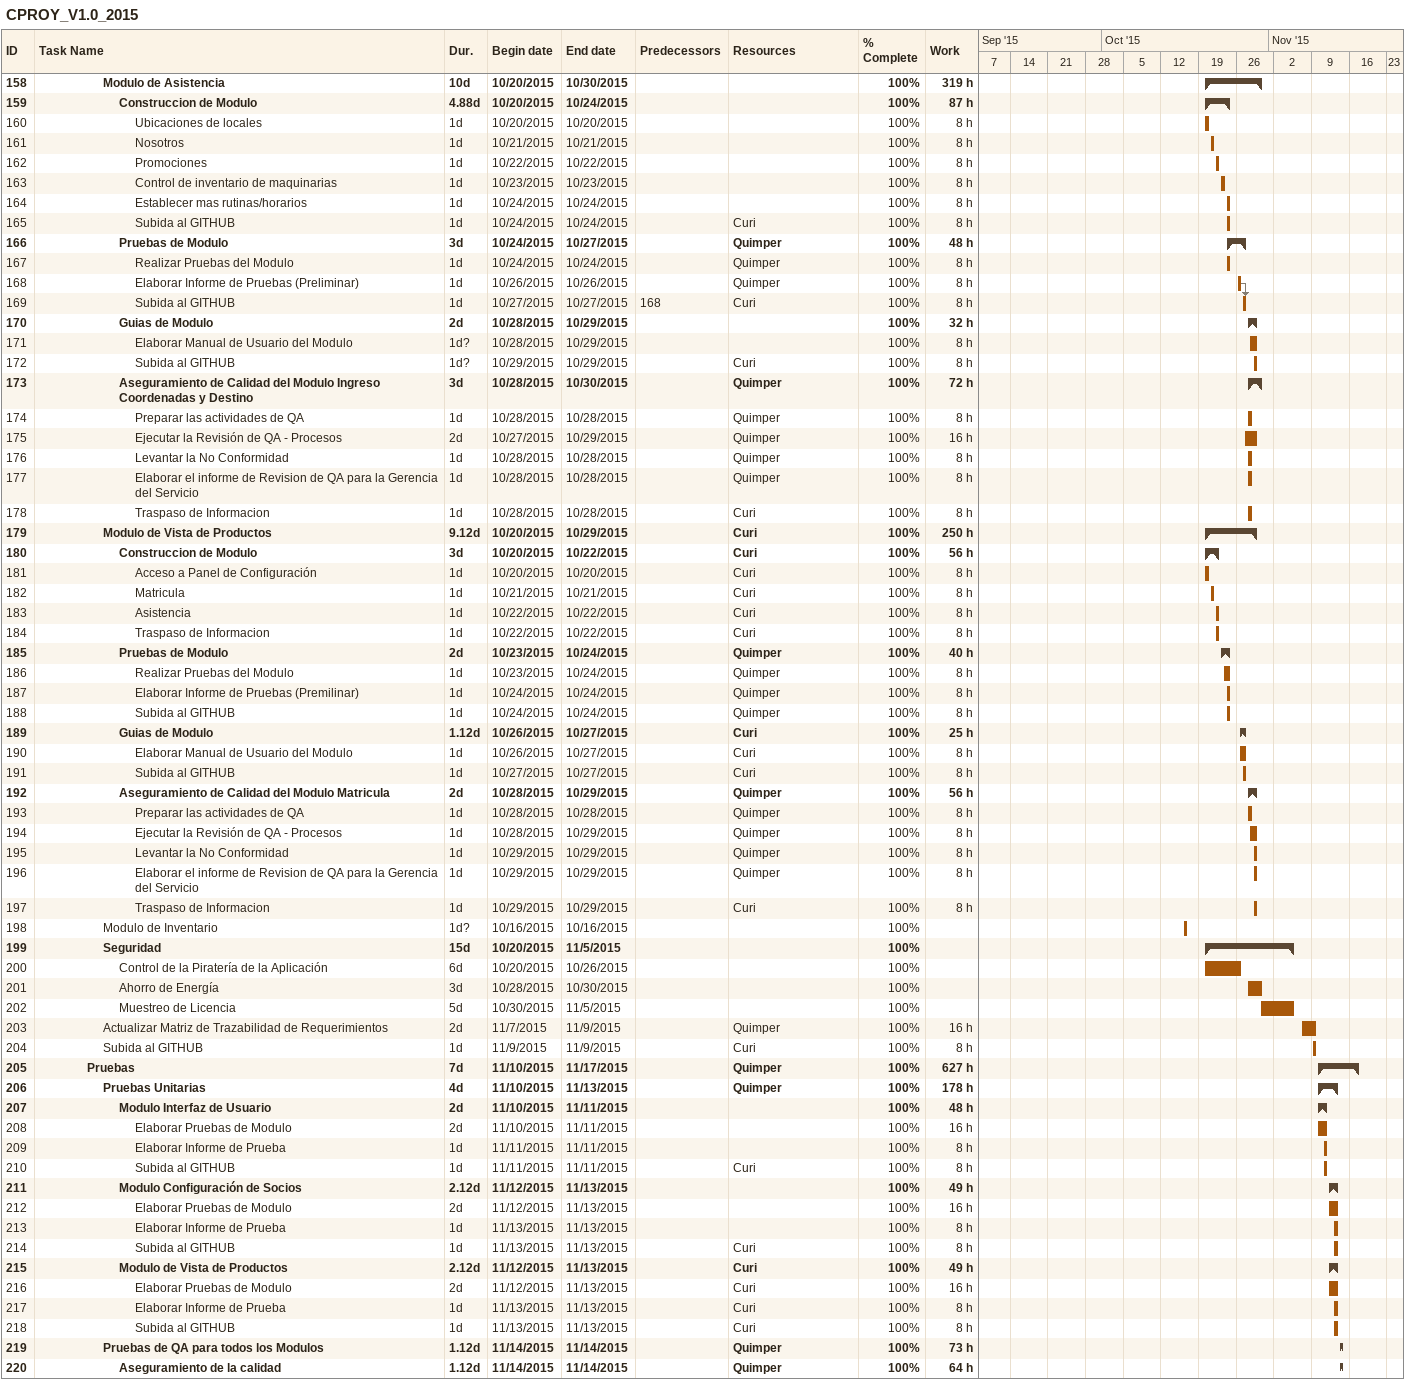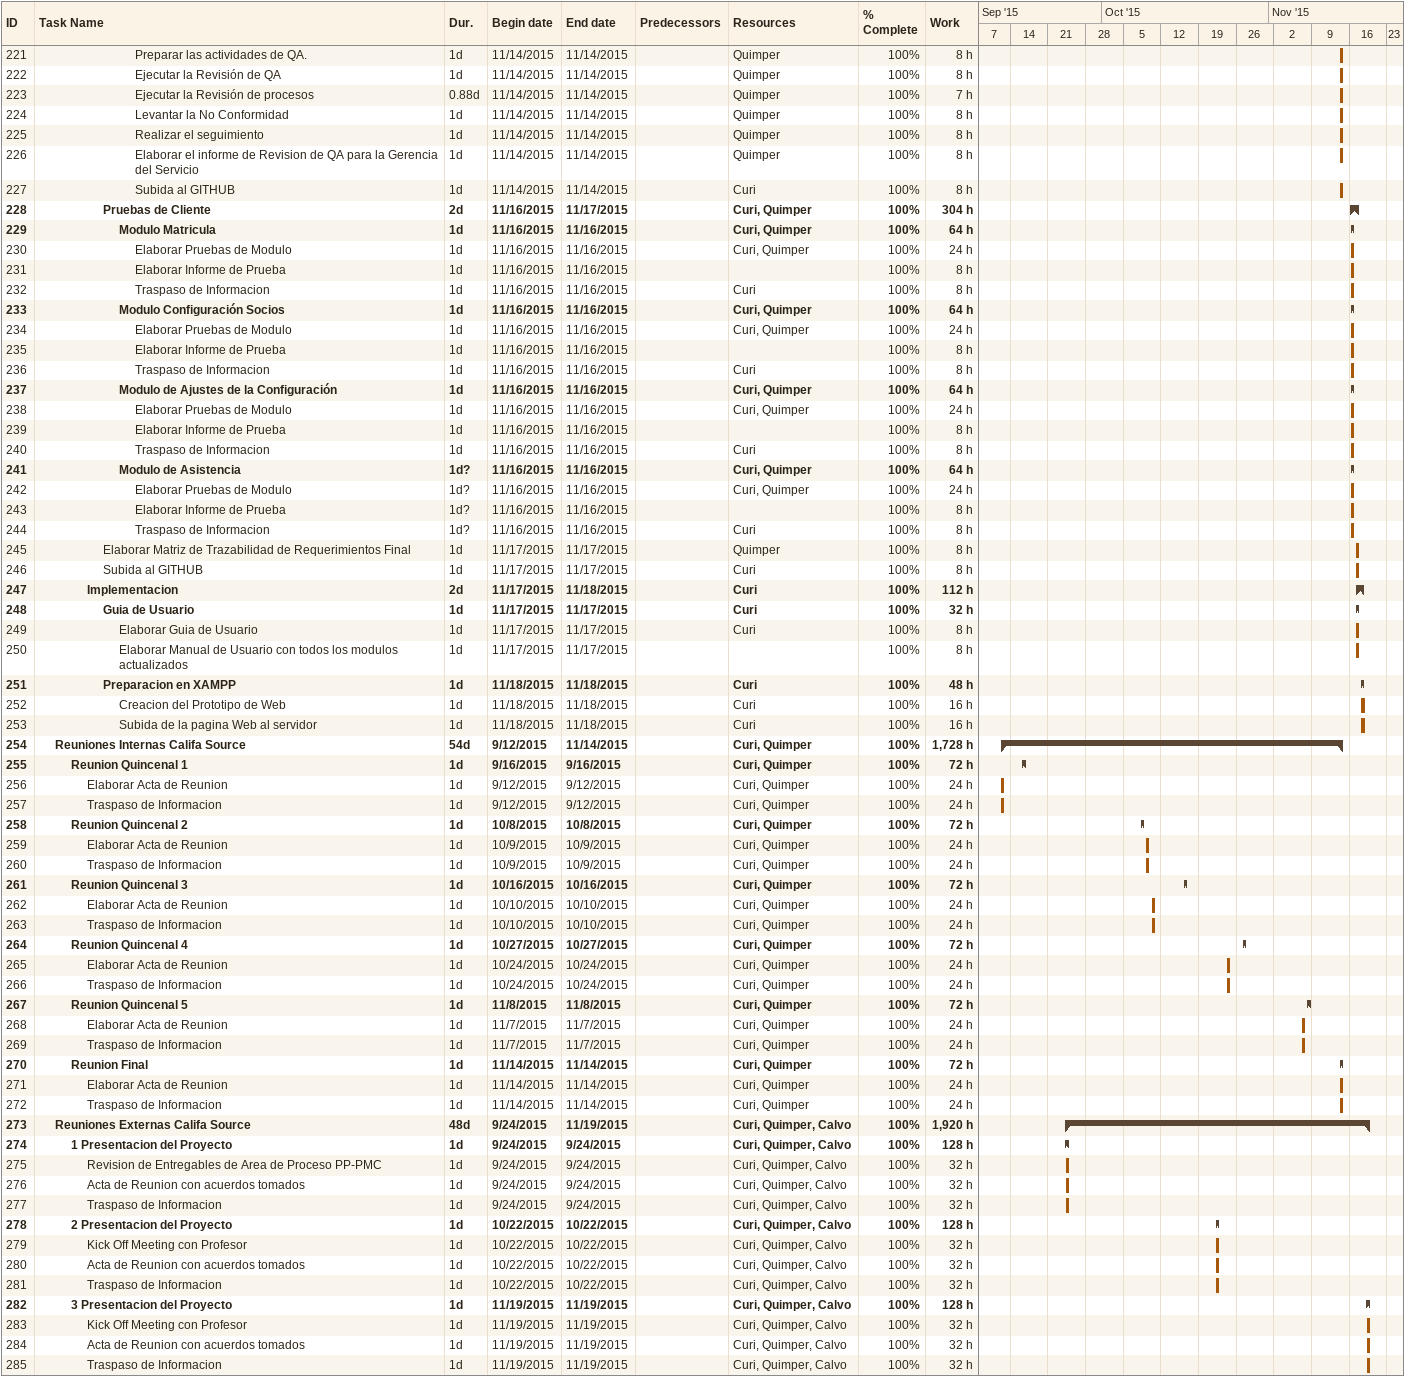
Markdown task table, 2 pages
CPROY_V1.0_2015

| ID | Level | Task | Duration | Start | Finish | Predecessors | Resources | % complete | Work (h) |
|---|---|---|---|---|---|---|---|---|---|
| 158 | 5 | **Modulo de Asistencia** | 10d | 2015-10-20 | 2015-10-30 |  |  | 100 | 319 |
| 159 | 6 | **Construccion de Modulo** | 4.88d | 2015-10-20 | 2015-10-24 |  |  | 100 | 87 |
| 160 | 7 | Ubicaciones de locales | 1d | 2015-10-20 | 2015-10-20 |  |  | 100 | 8 |
| 161 | 7 | Nosotros | 1d | 2015-10-21 | 2015-10-21 |  |  | 100 | 8 |
| 162 | 7 | Promociones | 1d | 2015-10-22 | 2015-10-22 |  |  | 100 | 8 |
| 163 | 7 | Control de inventario de maquinarias | 1d | 2015-10-23 | 2015-10-23 |  |  | 100 | 8 |
| 164 | 7 | Establecer mas rutinas/horarios | 1d | 2015-10-24 | 2015-10-24 |  |  | 100 | 8 |
| 165 | 7 | Subida al GITHUB | 1d | 2015-10-24 | 2015-10-24 |  | Curi | 100 | 8 |
| 166 | 6 | **Pruebas de Modulo** | 3d | 2015-10-24 | 2015-10-27 |  | Quimper | 100 | 48 |
| 167 | 7 | Realizar Pruebas del Modulo | 1d | 2015-10-24 | 2015-10-24 |  | Quimper | 100 | 8 |
| 168 | 7 | Elaborar Informe de Pruebas (Preliminar) | 1d | 2015-10-26 | 2015-10-26 |  | Quimper | 100 | 8 |
| 169 | 7 | Subida al GITHUB | 1d | 2015-10-27 | 2015-10-27 | 168 | Curi | 100 | 8 |
| 170 | 6 | **Guias de Modulo** | 2d | 2015-10-28 | 2015-10-29 |  |  | 100 | 32 |
| 171 | 7 | Elaborar Manual de Usuario del Modulo | 1d? | 2015-10-28 | 2015-10-29 |  |  | 100 | 8 |
| 172 | 7 | Subida al GITHUB | 1d? | 2015-10-29 | 2015-10-29 |  | Curi | 100 | 8 |
| 173 | 6 | **Aseguramiento de Calidad del Modulo Ingreso Coordenadas y Destino** | 3d | 2015-10-28 | 2015-10-30 |  | Quimper | 100 | 72 |
| 174 | 7 | Preparar las actividades de QA | 1d | 2015-10-28 | 2015-10-28 |  | Quimper | 100 | 8 |
| 175 | 7 | Ejecutar la Revisión de QA - Procesos | 2d | 2015-10-27 | 2015-10-29 |  | Quimper | 100 | 16 |
| 176 | 7 | Levantar la No Conformidad | 1d | 2015-10-28 | 2015-10-28 |  | Quimper | 100 | 8 |
| 177 | 7 | Elaborar el informe de Revision de QA para la Gerencia del Servicio | 1d | 2015-10-28 | 2015-10-28 |  | Quimper | 100 | 8 |
| 178 | 7 | Traspaso de Informacion | 1d | 2015-10-28 | 2015-10-28 |  | Curi | 100 | 8 |
| 179 | 5 | **Modulo de Vista de Productos** | 9.12d | 2015-10-20 | 2015-10-29 |  | Curi | 100 | 250 |
| 180 | 6 | **Construccion de Modulo** | 3d | 2015-10-20 | 2015-10-22 |  | Curi | 100 | 56 |
| 181 | 7 | Acceso a Panel de Configuración | 1d | 2015-10-20 | 2015-10-20 |  | Curi | 100 | 8 |
| 182 | 7 | Matricula | 1d | 2015-10-21 | 2015-10-21 |  | Curi | 100 | 8 |
| 183 | 7 | Asistencia | 1d | 2015-10-22 | 2015-10-22 |  | Curi | 100 | 8 |
| 184 | 7 | Traspaso de Informacion | 1d | 2015-10-22 | 2015-10-22 |  | Curi | 100 | 8 |
| 185 | 6 | **Pruebas de Modulo** | 2d | 2015-10-23 | 2015-10-24 |  | Quimper | 100 | 40 |
| 186 | 7 | Realizar Pruebas del Modulo | 1d | 2015-10-23 | 2015-10-24 |  | Quimper | 100 | 8 |
| 187 | 7 | Elaborar Informe de Pruebas (Premilinar) | 1d | 2015-10-24 | 2015-10-24 |  | Quimper | 100 | 8 |
| 188 | 7 | Subida al GITHUB | 1d | 2015-10-24 | 2015-10-24 |  | Quimper | 100 | 8 |
| 189 | 6 | **Guias de Modulo** | 1.12d | 2015-10-26 | 2015-10-27 |  | Curi | 100 | 25 |
| 190 | 7 | Elaborar Manual de Usuario del Modulo | 1d | 2015-10-26 | 2015-10-27 |  | Curi | 100 | 8 |
| 191 | 7 | Subida al GITHUB | 1d | 2015-10-27 | 2015-10-27 |  | Curi | 100 | 8 |
| 192 | 6 | **Aseguramiento de Calidad del Modulo Matricula** | 2d | 2015-10-28 | 2015-10-29 |  | Quimper | 100 | 56 |
| 193 | 7 | Preparar las actividades de QA | 1d | 2015-10-28 | 2015-10-28 |  | Quimper | 100 | 8 |
| 194 | 7 | Ejecutar la Revisión de QA - Procesos | 1d | 2015-10-28 | 2015-10-29 |  | Quimper | 100 | 8 |
| 195 | 7 | Levantar la No Conformidad | 1d | 2015-10-29 | 2015-10-29 |  | Quimper | 100 | 8 |
| 196 | 7 | Elaborar el informe de Revision de QA para la Gerencia del Servicio | 1d | 2015-10-29 | 2015-10-29 |  | Quimper | 100 | 8 |
| 197 | 7 | Traspaso de Informacion | 1d | 2015-10-29 | 2015-10-29 |  | Curi | 100 | 8 |
| 198 | 5 | Modulo de Inventario | 1d? | 2015-10-16 | 2015-10-16 |  |  | 100 |  |
| 199 | 5 | **Seguridad** | 15d | 2015-10-20 | 2015-11-05 |  |  | 100 |  |
| 200 | 6 | Control de la Piratería de la Aplicación | 6d | 2015-10-20 | 2015-10-26 |  |  | 100 |  |
| 201 | 6 | Ahorro de Energía | 3d | 2015-10-28 | 2015-10-30 |  |  | 100 |  |
| 202 | 6 | Muestreo de Licencia | 5d | 2015-10-30 | 2015-11-05 |  |  | 100 |  |
| 203 | 5 | Actualizar Matriz de Trazabilidad de Requerimientos | 2d | 2015-11-07 | 2015-11-09 |  | Quimper | 100 | 16 |
| 204 | 5 | Subida al GITHUB | 1d | 2015-11-09 | 2015-11-09 |  | Curi | 100 | 8 |
| 205 | 4 | **Pruebas** | 7d | 2015-11-10 | 2015-11-17 |  | Quimper | 100 | 627 |
| 206 | 5 | **Pruebas Unitarias** | 4d | 2015-11-10 | 2015-11-13 |  | Quimper | 100 | 178 |
| 207 | 6 | **Modulo Interfaz de Usuario** | 2d | 2015-11-10 | 2015-11-11 |  |  | 100 | 48 |
| 208 | 7 | Elaborar Pruebas de Modulo | 2d | 2015-11-10 | 2015-11-11 |  |  | 100 | 16 |
| 209 | 7 | Elaborar Informe de Prueba | 1d | 2015-11-11 | 2015-11-11 |  |  | 100 | 8 |
| 210 | 7 | Subida al GITHUB | 1d | 2015-11-11 | 2015-11-11 |  | Curi | 100 | 8 |
| 211 | 6 | **Modulo Configuración de Socios** | 2.12d | 2015-11-12 | 2015-11-13 |  |  | 100 | 49 |
| 212 | 7 | Elaborar Pruebas de Modulo | 2d | 2015-11-12 | 2015-11-13 |  |  | 100 | 16 |
| 213 | 7 | Elaborar Informe de Prueba | 1d | 2015-11-13 | 2015-11-13 |  |  | 100 | 8 |
| 214 | 7 | Subida al GITHUB | 1d | 2015-11-13 | 2015-11-13 |  | Curi | 100 | 8 |
| 215 | 6 | **Modulo de Vista de Productos** | 2.12d | 2015-11-12 | 2015-11-13 |  | Curi | 100 | 49 |
| 216 | 7 | Elaborar Pruebas de Modulo | 2d | 2015-11-12 | 2015-11-13 |  | Curi | 100 | 16 |
| 217 | 7 | Elaborar Informe de Prueba | 1d | 2015-11-13 | 2015-11-13 |  | Curi | 100 | 8 |
| 218 | 7 | Subida al GITHUB | 1d | 2015-11-13 | 2015-11-13 |  | Curi | 100 | 8 |
| 219 | 5 | **Pruebas de QA para todos los Modulos** | 1.12d | 2015-11-14 | 2015-11-14 |  | Quimper | 100 | 73 |
| 220 | 6 | **Aseguramiento de la calidad** | 1.12d | 2015-11-14 | 2015-11-14 |  | Quimper | 100 | 64 |
| 221 | 7 | Preparar las actividades de QA. | 1d | 2015-11-14 | 2015-11-14 |  | Quimper | 100 | 8 |
| 222 | 7 | Ejecutar la Revisión de QA | 1d | 2015-11-14 | 2015-11-14 |  | Quimper | 100 | 8 |
| 223 | 7 | Ejecutar la Revisión de procesos | 0.88d | 2015-11-14 | 2015-11-14 |  | Quimper | 100 | 7 |
| 224 | 7 | Levantar la No Conformidad | 1d | 2015-11-14 | 2015-11-14 |  | Quimper | 100 | 8 |
| 225 | 7 | Realizar el seguimiento | 1d | 2015-11-14 | 2015-11-14 |  | Quimper | 100 | 8 |
| 226 | 7 | Elaborar el informe de Revision de QA para la Gerencia del Servicio | 1d | 2015-11-14 | 2015-11-14 |  | Quimper | 100 | 8 |
| 227 | 7 | Subida al GITHUB | 1d | 2015-11-14 | 2015-11-14 |  | Curi | 100 | 8 |
| 228 | 5 | **Pruebas de Cliente** | 2d | 2015-11-16 | 2015-11-17 |  | Curi, Quimper | 100 | 304 |
| 229 | 6 | **Modulo Matricula** | 1d | 2015-11-16 | 2015-11-16 |  | Curi, Quimper | 100 | 64 |
| 230 | 7 | Elaborar Pruebas de Modulo | 1d | 2015-11-16 | 2015-11-16 |  | Curi, Quimper | 100 | 24 |
| 231 | 7 | Elaborar Informe de Prueba | 1d | 2015-11-16 | 2015-11-16 |  |  | 100 | 8 |
| 232 | 7 | Traspaso de Informacion | 1d | 2015-11-16 | 2015-11-16 |  | Curi | 100 | 8 |
| 233 | 6 | **Modulo Configuración Socios** | 1d | 2015-11-16 | 2015-11-16 |  | Curi, Quimper | 100 | 64 |
| 234 | 7 | Elaborar Pruebas de Modulo | 1d | 2015-11-16 | 2015-11-16 |  | Curi, Quimper | 100 | 24 |
| 235 | 7 | Elaborar Informe de Prueba | 1d | 2015-11-16 | 2015-11-16 |  |  | 100 | 8 |
| 236 | 7 | Traspaso de Informacion | 1d | 2015-11-16 | 2015-11-16 |  | Curi | 100 | 8 |
| 237 | 6 | **Modulo de Ajustes de la Configuración** | 1d | 2015-11-16 | 2015-11-16 |  | Curi, Quimper | 100 | 64 |
| 238 | 7 | Elaborar Pruebas de Modulo | 1d | 2015-11-16 | 2015-11-16 |  | Curi, Quimper | 100 | 24 |
| 239 | 7 | Elaborar Informe de Prueba | 1d | 2015-11-16 | 2015-11-16 |  |  | 100 | 8 |
| 240 | 7 | Traspaso de Informacion | 1d | 2015-11-16 | 2015-11-16 |  | Curi | 100 | 8 |
| 241 | 6 | **Modulo de Asistencia** | 1d? | 2015-11-16 | 2015-11-16 |  | Curi, Quimper | 100 | 64 |
| 242 | 7 | Elaborar Pruebas de Modulo | 1d? | 2015-11-16 | 2015-11-16 |  | Curi, Quimper | 100 | 24 |
| 243 | 7 | Elaborar Informe de Prueba | 1d? | 2015-11-16 | 2015-11-16 |  |  | 100 | 8 |
| 244 | 7 | Traspaso de Informacion | 1d? | 2015-11-16 | 2015-11-16 |  | Curi | 100 | 8 |
| 245 | 5 | Elaborar Matriz de Trazabilidad de Requerimientos Final | 1d | 2015-11-17 | 2015-11-17 |  | Quimper | 100 | 8 |
| 246 | 5 | Subida al GITHUB | 1d | 2015-11-17 | 2015-11-17 |  | Curi | 100 | 8 |
| 247 | 4 | **Implementacion** | 2d | 2015-11-17 | 2015-11-18 |  | Curi | 100 | 112 |
| 248 | 5 | **Guia de Usuario** | 1d | 2015-11-17 | 2015-11-17 |  | Curi | 100 | 32 |
| 249 | 6 | Elaborar Guia de Usuario | 1d | 2015-11-17 | 2015-11-17 |  | Curi | 100 | 8 |
| 250 | 6 | Elaborar Manual de Usuario con todos los modulos actualizados | 1d | 2015-11-17 | 2015-11-17 |  |  | 100 | 8 |
| 251 | 5 | **Preparacion en XAMPP** | 1d | 2015-11-18 | 2015-11-18 |  | Curi | 100 | 48 |
| 252 | 6 | Creacion del Prototipo de Web | 1d | 2015-11-18 | 2015-11-18 |  | Curi | 100 | 16 |
| 253 | 6 | Subida de la pagina Web al servidor | 1d | 2015-11-18 | 2015-11-18 |  | Curi | 100 | 16 |
| 254 | 2 | **Reuniones Internas Califa Source** | 54d | 2015-09-12 | 2015-11-14 |  | Curi, Quimper | 100 | 1728 |
| 255 | 3 | **Reunion Quincenal 1** | 1d | 2015-09-16 | 2015-09-16 |  | Curi, Quimper | 100 | 72 |
| 256 | 4 | Elaborar Acta de Reunion | 1d | 2015-09-12 | 2015-09-12 |  | Curi, Quimper | 100 | 24 |
| 257 | 4 | Traspaso de Informacion | 1d | 2015-09-12 | 2015-09-12 |  | Curi, Quimper | 100 | 24 |
| 258 | 3 | **Reunion Quincenal 2** | 1d | 2015-10-08 | 2015-10-08 |  | Curi, Quimper | 100 | 72 |
| 259 | 4 | Elaborar Acta de Reunion | 1d | 2015-10-09 | 2015-10-09 |  | Curi, Quimper | 100 | 24 |
| 260 | 4 | Traspaso de Informacion | 1d | 2015-10-09 | 2015-10-09 |  | Curi, Quimper | 100 | 24 |
| 261 | 3 | **Reunion Quincenal 3** | 1d | 2015-10-16 | 2015-10-16 |  | Curi, Quimper | 100 | 72 |
| 262 | 4 | Elaborar Acta de Reunion | 1d | 2015-10-10 | 2015-10-10 |  | Curi, Quimper | 100 | 24 |
| 263 | 4 | Traspaso de Informacion | 1d | 2015-10-10 | 2015-10-10 |  | Curi, Quimper | 100 | 24 |
| 264 | 3 | **Reunion Quincenal 4** | 1d | 2015-10-27 | 2015-10-27 |  | Curi, Quimper | 100 | 72 |
| 265 | 4 | Elaborar Acta de Reunion | 1d | 2015-10-24 | 2015-10-24 |  | Curi, Quimper | 100 | 24 |
| 266 | 4 | Traspaso de Informacion | 1d | 2015-10-24 | 2015-10-24 |  | Curi, Quimper | 100 | 24 |
| 267 | 3 | **Reunion Quincenal 5** | 1d | 2015-11-08 | 2015-11-08 |  | Curi, Quimper | 100 | 72 |
| 268 | 4 | Elaborar Acta de Reunion | 1d | 2015-11-07 | 2015-11-07 |  | Curi, Quimper | 100 | 24 |
| 269 | 4 | Traspaso de Informacion | 1d | 2015-11-07 | 2015-11-07 |  | Curi, Quimper | 100 | 24 |
| 270 | 3 | **Reunion Final** | 1d | 2015-11-14 | 2015-11-14 |  | Curi, Quimper | 100 | 72 |
| 271 | 4 | Elaborar Acta de Reunion | 1d | 2015-11-14 | 2015-11-14 |  | Curi, Quimper | 100 | 24 |
| 272 | 4 | Traspaso de Informacion | 1d | 2015-11-14 | 2015-11-14 |  | Curi, Quimper | 100 | 24 |
| 273 | 2 | **Reuniones Externas Califa Source** | 48d | 2015-09-24 | 2015-11-19 |  | Curi, Quimper, Calvo | 100 | 1920 |
| 274 | 3 | **1 Presentacion del Proyecto** | 1d | 2015-09-24 | 2015-09-24 |  | Curi, Quimper, Calvo | 100 | 128 |
| 275 | 4 | Revision de Entregables de Area de Proceso PP-PMC | 1d | 2015-09-24 | 2015-09-24 |  | Curi, Quimper, Calvo | 100 | 32 |
| 276 | 4 | Acta de Reunion con acuerdos tomados | 1d | 2015-09-24 | 2015-09-24 |  | Curi, Quimper, Calvo | 100 | 32 |
| 277 | 4 | Traspaso de Informacion | 1d | 2015-09-24 | 2015-09-24 |  | Curi, Quimper, Calvo | 100 | 32 |
| 278 | 3 | **2 Presentacion del Proyecto** | 1d | 2015-10-22 | 2015-10-22 |  | Curi, Quimper, Calvo | 100 | 128 |
| 279 | 4 | Kick Off Meeting con Profesor | 1d | 2015-10-22 | 2015-10-22 |  | Curi, Quimper, Calvo | 100 | 32 |
| 280 | 4 | Acta de Reunion con acuerdos tomados | 1d | 2015-10-22 | 2015-10-22 |  | Curi, Quimper, Calvo | 100 | 32 |
| 281 | 4 | Traspaso de Informacion | 1d | 2015-10-22 | 2015-10-22 |  | Curi, Quimper, Calvo | 100 | 32 |
| 282 | 3 | **3 Presentacion del Proyecto** | 1d | 2015-11-19 | 2015-11-19 |  | Curi, Quimper, Calvo | 100 | 128 |
| 283 | 4 | Kick Off Meeting con Profesor | 1d | 2015-11-19 | 2015-11-19 |  | Curi, Quimper, Calvo | 100 | 32 |
| 284 | 4 | Acta de Reunion con acuerdos tomados | 1d | 2015-11-19 | 2015-11-19 |  | Curi, Quimper, Calvo | 100 | 32 |
| 285 | 4 | Traspaso de Informacion | 1d | 2015-11-19 | 2015-11-19 |  | Curi, Quimper, Calvo | 100 | 32 |
